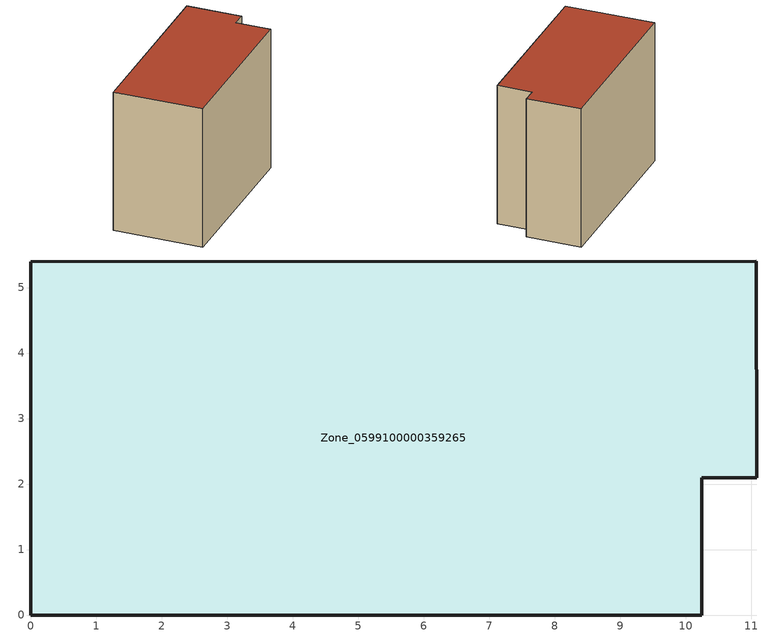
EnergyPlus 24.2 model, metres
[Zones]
Zone_0599100000359265
 floor ground (C_G): 0,0 0,5.39 11.08,5.41 11.08,2.1 10.24,2.1 10.24,0 z0
 wall outside (C_F): 0,5.39 0,0 10.24,0 10.24,2.1 11.08,2.1 11.08,5.41 0,5.39 z0:8.74
 roof outside (C_R): 11.08,5.41 0,5.39 0,0 10.24,0 10.24,2.1 11.08,2.1 z8.74
[BUILDING]
Pand.0599100000359265: North Axis=0; Terrain=City; Loads Convergence Tolerance Value=0.04; Temperature Convergence Tolerance Value=0.4; Solar Distribution=FullExterior; Maximum Number of Warmup Days=25; Minimum Number of Warmup Days=1
[Site:Location]
Rotterdam.The.Hague.AP_ZH_NLD Design_Conditions: Latitude=51.96; Longitude=4.45; Time Zone=1; Elevation=-4.5
[SITE:GROUNDTEMPERATURE:BUILDINGSURFACE]
18, 18, 18, 18, 18, 18, 18, 18, 18, 18, 18, 18
[MATERIAL] Thermal Absorptance=0.9; Solar Absorptance=0.7; Visible Absorptance=0.7
Name | Roughness | Thickness | Conductivity | Density | Specific Heat
G.TC.1992-2005 | MediumSmooth | 0.15 | 0.06 | 540 | 1210
F.TC.1992-2005 | Rough | 0.3 | 0.12 | 1920 | 840
R.TC.1992-2005 | MediumRough | 0.2 | 0.08 | 1500 | 1000
[CONSTRUCTION]
C_G: G.TC.1992-2005
C_F: F.TC.1992-2005
C_R: R.TC.1992-2005
[ZONE]
Zone_0599100000359265: Type=1; Multiplier=1; Ceiling Height=Autocalculate; Volume=Autocalculate; Floor Area=autocalculate; Part of Total Floor Area=Yes
[ZONEINFILTRATION:DESIGNFLOWRATE]
Infil_Zone_0599100000359265: Zone or ZoneList or Space or SpaceList=Zone_0599100000359265; Schedule=AlwaysOn; Design Flow Rate Calculation Method=Flow/Area; Flow Rate per Floor Area=0.0015; Constant Term Coefficient=1; Temperature Term Coefficient=0; Velocity Term Coefficient=0; Velocity Squared Term Coefficient=0
[HVACTEMPLATE:ZONE:IDEALLOADSAIRSYSTEM]
Zone_0599100000359265: Maximum Heating Supply Air Temperature=50; Minimum Cooling Supply Air Temperature=13; Maximum Heating Supply Air Humidity Ratio=0.0156; Minimum Cooling Supply Air Humidity Ratio=0.0077; Heating Limit=NoLimit; Cooling Limit=NoLimit; Dehumidification Control Type=ConstantSensibleHeatRatio; Cooling Sensible Heat Ratio=0.7; Dehumidification Setpoint=60; Humidification Control Type=None; Humidification Setpoint=30; Outdoor Air Method=None; Outdoor Air Flow Rate per Person=0.00944; Outdoor Air Flow Rate per Zone Floor Area=0; Outdoor Air Flow Rate per Zone=0; Demand Controlled Ventilation Type=None; Outdoor Air Economizer Type=NoEconomizer; Heat Recovery Type=None; Sensible Heat Recovery Effectiveness=0.7; Latent Heat Recovery Effectiveness=0.65
[ZONECONTROL:THERMOSTAT]
ThermostatControl_Zone_0599100000359265: Zone or ZoneList=Zone_0599100000359265; Control Type Schedule=DualSetpointControlType; Control 1=Thermostat_Zone_0599100000359265; Temperature Difference Between Cutout And Setpoint=0
[THERMOSTATSETPOINT:DUALSETPOINT]
Thermostat_Zone_0599100000359265: Heating Setpoint Temperature Schedule=HeatingSetpoint_Zone_0599100000359265; Cooling Setpoint Temperature Schedule=CoolingSetpoint_Zone_0599100000359265
[SCHEDULE:COMPACT]
HeatingSetpoint_Zone_0599100000359265: Through: 12/31, For: AllDays, Until: 24:00, 21
CoolingSetpoint_Zone_0599100000359265: Through: 12/31, For: AllDays, Until: 24:00, 24
DualSetpointControlType: Through: 12/31, For: AllDays, Until: 24:00, 4
AlwaysOn: Through: 12/31, For: AllDays, Until: 24:00, 1
